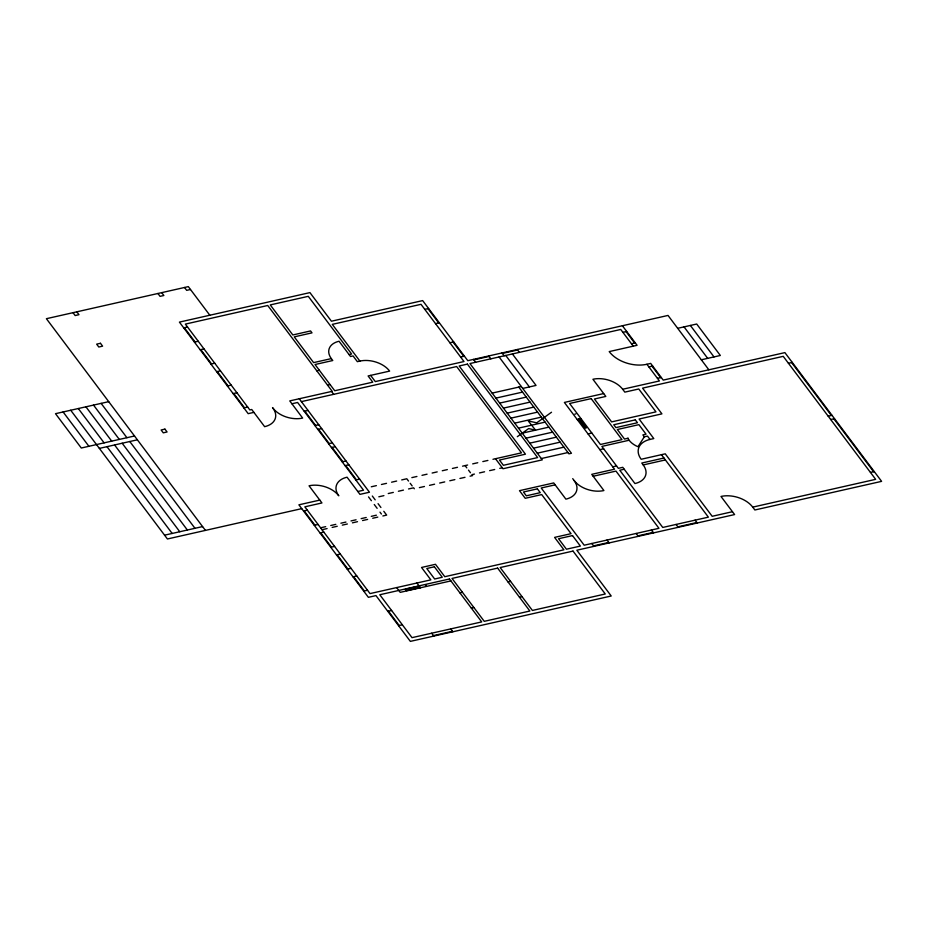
<?xml version="1.0" encoding="UTF-8"?>
<svg xmlns="http://www.w3.org/2000/svg" width="928" height="928" viewBox="0 0 928 928"><rect width="100%" height="100%" fill="white"/><g stroke="black" fill="none" stroke-linecap="round" stroke-linejoin="round"><path stroke-width="1.39" d="M732.459 511.711L712.182 516.293L665.248 453.827L641.178 459.267A23.757 15.231 14.8 0 1 649.994 439.431L647.477 436.09L644.31 436.81L637.988 446.716A17.818 11.426 14.8 0 1 629.103 440.243L627.676 438.341M517.325 436.682L528.67 428.574L535.56 430.151L528.264 420.964L536.732 422.808L551.522 412.241M190.484 289.49L186.679 290.348L184.521 287.483M183.709 327.828L187.502 326.969M194.451 342.13L198.256 341.272M200.181 349.763L203.986 348.905M424.792 309.36L428.597 308.502M210.934 364.066L214.728 363.208M216.665 371.687L220.458 370.829M435.545 323.663L439.338 322.805M108.727 401.662L55.506 413.679L81.293 448.015L134.514 435.986M331.342 358.602L332.781 360.516L315.033 364.518L334.741 390.746L372.754 382.162L368.103 375.956L389.644 371.096A22.272 14.28 14.8 0 0 359.89 361.085L357.35 361.653L353.058 355.934L350.517 356.503L339.056 341.249A20.787 13.328 14.8 0 0 331.342 358.602L313.606 362.616L294.257 336.864L312.005 332.862L310.567 330.948L292.83 334.962L270.257 304.918L308.282 296.334L351.619 354.02L349.09 354.6M227.406 386.002L231.211 385.143M316.796 370.817L319.336 370.249M449.871 342.734L453.664 341.875M233.137 393.623L236.942 392.764M327.549 385.12L330.078 384.552M460.613 357.036L464.418 356.178M243.878 407.926L247.683 407.067M473.86 359.867L489.068 356.433M502.373 353.429L517.58 349.995M253.889 412.368L248.182 413.656L179.406 322.109L309.929 292.61L331.424 321.216L422.658 300.602L467.793 360.679L668.021 315.439L708.853 369.796M291.902 403.773L297.61 402.485L363.509 490.216L357.814 491.504M301.403 401.627L456.646 366.548L521.478 452.852L492.965 459.29M99.366 448.398L137.379 439.802M622.897 332.328L626.69 331.47M304.233 411.301L308.038 410.443M677.684 328.315L696.696 324.023L720.337 355.482L701.324 359.786M631.492 343.778L635.297 342.908M314.975 425.604L318.78 424.746M317.84 429.42L321.645 428.562M492.153 393.101L521.304 386.524M522.731 388.426L536.036 385.422L512.395 353.951M495.912 398.112L522.522 392.103M622.398 325.751L637.084 345.297L609.209 351.596A28.2 18.096 14.8 0 0 646.897 364.275L650.69 363.416L663.23 380.109L784.891 352.617L881.6 481.354L754.882 509.982L752.724 507.129A23.757 15.231 14.8 0 0 720.986 496.445L734.605 514.564L576.833 550.223L611.216 595.996L410.362 641.376L375.979 595.602L368.381 597.319L298.886 504.82L319.789 500.099M648.869 366.896L652.662 366.038M499.682 403.112L526.292 397.103M328.593 443.723L332.386 442.865M503.44 408.123L530.05 402.114M331.458 447.54L335.252 446.681M657.465 378.346L661.258 377.476M507.198 413.134L533.809 407.114M603.676 393.565L564.386 402.439L614.533 469.197L591.728 474.347L603.908 490.552A22.272 14.28 14.8 0 1 574.154 480.553L572.715 478.639M622.676 389.261L624.834 392.126L638.766 388.983L655.968 411.87L611.61 421.892L594.419 399.005L605.822 396.418L592.922 379.262A22.272 14.28 14.8 0 1 622.676 389.261L659.425 380.967L646.897 364.275M510.957 418.134L537.567 412.125M342.2 461.842L346.005 460.984M514.715 423.145L541.337 417.124M788.429 363.254L792.234 362.384M345.065 465.659L348.87 464.8M518.485 428.144L545.096 422.136M577.286 419.607L581.09 418.748M522.244 433.156L548.854 427.147M526.002 438.167L552.612 432.146M355.807 479.962L359.612 479.103M529.76 443.166L556.382 437.158M588.027 433.91L591.832 433.051M533.53 448.178L560.141 442.157M371.304 486.782L376.374 485.634M381.443 484.486L386.512 483.349M391.581 482.2L396.65 481.052M401.72 479.915L406.789 478.767L408.506 481.04M411.858 477.618L416.927 476.47M421.996 475.333L427.066 474.185M432.135 473.036L437.204 471.888M442.273 470.751L447.342 469.603M452.412 468.454L457.481 467.306M462.55 466.169L467.619 465.021M472.688 463.872L477.758 462.724M482.827 461.587L487.896 460.439M164.558 535.178L202.571 526.582M537.289 453.177L563.899 447.168M301.751 508.637L167.423 538.982L70.714 410.246M303.537 511.015L307.342 510.156M628.302 438.19L624.509 439.048L617.34 429.513L638.882 424.653L646.05 434.188L642.884 434.896L644.31 436.81M541.326 458.548L567.936 452.539M388.252 493.545L393.321 492.408M398.39 491.26L403.46 490.112M408.529 488.963L413.598 487.826L414.317 488.778M474.428 474.08L471.888 474.649L472.607 475.6L470.067 476.18M479.498 472.932L484.567 471.784M489.624 470.647L494.694 469.498M499.763 468.35L502.303 467.782M378.833 496.793L383.902 495.645M419.386 487.629L424.456 486.481M429.525 485.344L434.594 484.196M439.663 483.047L444.732 481.91M449.79 480.762L454.859 479.614M459.928 478.465L464.998 477.328M629.103 440.243L601.866 446.403L618.338 468.327L622.769 467.329L634.949 483.546A22.272 14.28 14.8 0 0 643.22 464.94L665.388 459.928M599.848 449.639L603.652 448.781M649.994 439.431L653.788 438.573L639.102 419.015L661.919 413.865L642.57 388.124L783.232 356.34L875.649 479.347L752.724 507.129M314.29 525.318L318.084 524.459M320.601 527.8L325.67 526.652M330.739 525.515L335.808 524.366M340.878 523.218L345.935 522.07M351.004 520.933L356.074 519.784M361.143 518.636L366.212 517.488M371.281 516.351L376.35 515.202M322.028 529.714L327.097 528.566M332.166 527.417L337.235 526.269M342.304 525.132L347.374 523.984M352.443 522.835L357.512 521.687M362.581 520.55L367.65 519.402M372.72 518.253L377.789 517.105M382.858 515.968L386.663 515.11L383.798 511.293M828.182 416.173L831.987 415.315M320.021 532.95L323.826 532.092M612.747 466.807L616.552 465.949M830.699 419.514L834.492 418.656M663.961 458.026L641.782 463.037L643.22 464.94M555.141 484.845L541.21 487.989L584.188 545.212L658.95 528.31L615.972 471.099L593.166 476.25M624.208 469.232L619.776 470.241L662.754 527.452L708.377 517.151L661.455 454.685M330.762 547.253L334.567 546.395M336.493 554.886L340.298 554.028M347.246 569.189L351.039 568.33M352.976 576.822L356.77 575.963M870.452 472.433L874.257 471.575M363.718 591.124L367.523 590.266M593.584 545.873L608.791 542.439M637.93 535.85L653.138 532.417M677.858 526.837L696.858 522.534M419.247 586.102L405.432 589.222L406.51 590.66L420.314 587.54M425.279 584.744L426.358 586.171M450.915 580.905L400.223 592.354L396.639 587.586M459.87 592.818L462.399 592.25M508.022 581.937L510.551 581.369M387.8 611.332L391.604 610.473M471.331 608.084L473.86 607.504M519.483 597.203L522.012 596.623M398.541 625.646L402.346 624.788M433.457 635.599L452.458 631.307M791.596 362.535L831.36 415.454M833.866 418.795L873.619 471.726M690.362 325.45L714.003 356.92M684.029 326.876L707.67 358.347M626.064 331.609L634.659 343.058M652.036 366.177L660.632 377.626M633.279 346.156L620.739 329.463L469.951 363.544L542.3 459.859L503.022 468.733L495.494 458.722M695.072 520.156L697.218 523.021M676.06 524.448L678.206 527.313M575.789 413.911L574.838 414.132M579.374 418.679L586.299 427.901L585.348 428.11L578.422 418.888M517.221 349.52L519.367 352.373M651.352 530.027L653.498 532.892M505.748 355.459L529.389 386.918M502.013 352.953L504.159 355.807M636.144 533.472L638.29 536.326M499.09 356.955L571.451 453.27L568.91 453.838L518.764 387.092M488.708 355.958L490.854 358.823M473.5 359.391L475.646 362.256M606.993 540.05L609.151 542.915M427.959 308.641L438.712 322.944M453.038 342.026L463.78 356.329M591.797 543.495L593.943 546.348M465.079 465.589L466.796 467.874M468.489 470.125L470.461 472.746M359.89 361.085L332.305 324.371L421.01 304.326L464 361.537L375.295 381.582L370.632 375.388M410.199 483.291L412.16 485.912M331.574 391.465L333.72 394.319M299.257 398.762L369.46 492.223L359.96 494.369L347.06 477.201A22.272 14.28 14.8 0 0 338.801 495.796A22.272 14.28 14.8 0 0 309.047 485.796L321.946 502.953L304.836 506.827L370.028 593.595L430.859 579.861L421.544 567.46L435.476 564.305L444.79 576.706L563.911 549.794L554.596 537.393L571.068 533.67L541.697 494.578L525.225 498.301L519.494 490.668L553.714 482.931L565.894 499.148A22.272 14.28 14.8 0 0 574.154 480.553M372.325 496.028L375.19 499.844M378.056 503.66L380.921 507.477M304.86 411.162L315.613 425.465M318.478 429.281L329.22 443.584M332.085 447.4L342.838 461.703M345.703 465.52L356.445 479.822M368.532 496.898L371.397 500.702M374.262 504.519L377.128 508.335M379.993 512.152L381.42 514.054M416.916 583.004L420.5 587.772M450.672 628.917L452.818 631.782M209.821 315.23L188.326 286.624L46.4 318.698L205.436 530.398M272.53 407.589L272.89 408.065A22.272 14.28 14.8 0 0 302.644 418.076L289.756 400.908L332.201 391.314L267.728 305.498L185.356 324.104L249.829 409.932L251.732 409.503L264.631 426.671A22.272 14.28 14.8 0 0 272.89 408.065M431.659 633.221L433.805 636.074M161.716 292.633L163.862 295.498L160.068 296.357L157.911 293.492M184.336 327.688L195.089 341.991M200.819 349.612L211.561 363.915M217.291 371.548L228.044 385.851M233.775 393.484L244.516 407.786M388.438 611.192L399.179 625.495M304.175 510.876L314.917 525.178M320.647 532.811L331.4 547.114M337.131 554.747L347.872 569.05M353.603 576.671L364.356 590.974M76.815 311.82L78.961 314.685L75.156 315.543L73.01 312.678M101.129 403.378L126.916 437.703M129.781 441.519L194.973 528.299M93.519 405.095L119.306 439.42M122.171 443.236L187.375 530.016M85.921 406.812L111.708 441.148M114.573 444.953L179.765 531.732M78.312 408.529L104.11 442.865M106.975 446.67L172.167 533.449M63.104 411.962L88.902 446.298M100.456 343.29L96.651 344.149L98.797 347.014L102.602 346.156L100.456 343.29M164.929 429.119L161.124 429.977L163.282 432.831L167.075 431.972L164.929 429.119M467.41 364.112L459.174 365.98L525.445 454.186L499.461 460.056L503.405 465.299L537.614 457.574L467.41 364.112M591.171 398.622L569.618 403.483L600.428 444.489L621.969 439.628L591.171 398.622M635.297 419.874L613.756 424.746L615.914 427.611L637.455 422.739L635.297 419.874M537.405 488.847L523.462 492.002L526.327 495.819L540.27 492.664L537.405 488.847M434.385 566.788L426.776 568.504L434.652 579.002L442.262 577.274L434.385 566.788M572.506 535.584L558.563 538.727L566.451 549.214L580.383 546.07L572.506 535.584M449.477 578.991L379.784 594.744L412.02 637.652L481.713 621.911L449.477 578.991M497.628 568.11L452.017 578.422L484.254 621.331L529.865 611.03L497.628 568.11M573.028 551.081L500.169 567.542L532.405 610.45L605.265 593.99L573.028 551.081"/></g></svg>
